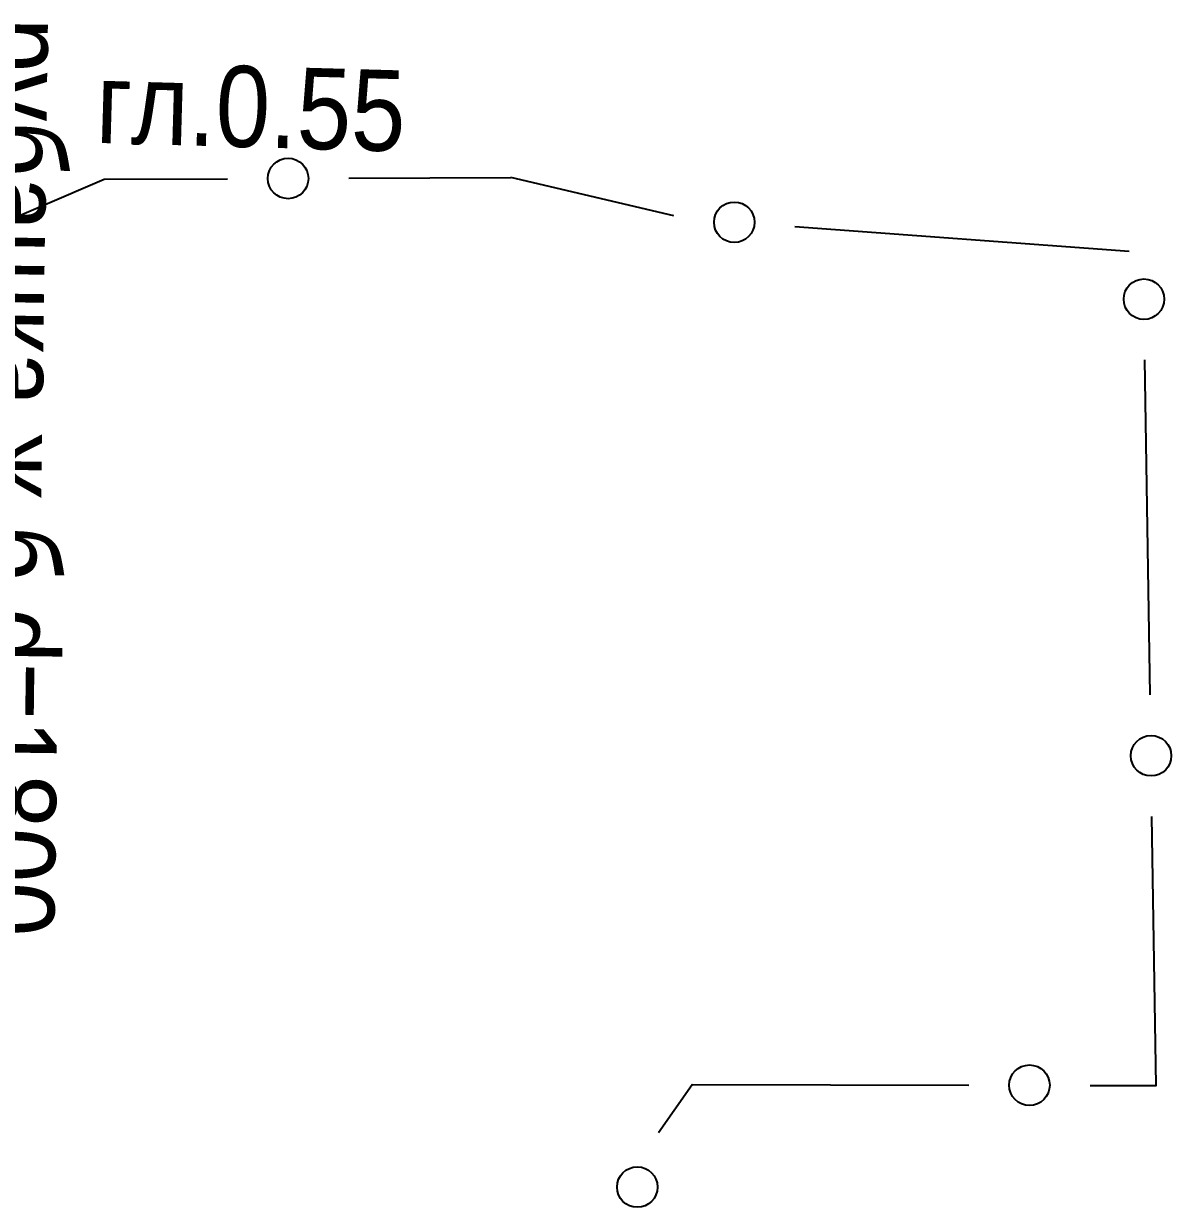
# Model space of a CAD drawing. Header units: metres. Extents: x -3947 to -3704, y 4976 to 6609.
# Drawn here: x -3866.71 to -3852.54, y 6508.07 to 6522.68 of the extents above; entities that cross this region are included whole.
import ezdxf

# ---------------------------------------------------------------- set-up
doc = ezdxf.new("R2010")
doc.units = ezdxf.units.M
doc.header["$MEASUREMENT"] = 0
doc.layers.add('Кабели', color=7, linetype='Continuous', lineweight=25)
doc.layers.add('Канализация самотёчная', color=7, linetype='Continuous', lineweight=25)
doc.styles.add('Style-RUSSIAN_1251', font='RUSSIAN_1251.shx')
doc.styles.add('Style-RUSSIAN_1251 I 0.00000', font='RUSSIAN_1251.shx')

msp = doc.modelspace()

# ---------------------------------------------------------------- linework, layer by layer
at = {"layer": 'Кабели', "linetype": 'Continuous'}
for p, q in [((-3862.692, 6520.771), (-3860.694, 6520.779)), ((-3858.681, 6520.306), (-3860.694, 6520.779)), ((-3853.063, 6519.866), (-3857.189, 6520.171)), ((-3852.805, 6514.391), (-3852.87, 6518.527))]:
    msp.add_line(p, q, dxfattribs=at)
at = {"layer": 'Кабели', "linetype": 'Continuous', "flags": 128}
for points in [[(-3867.988, 6519.782), (-3865.71, 6520.758), (-3864.192, 6520.764)], [(-3853.544, 6509.571), (-3852.73, 6509.569), (-3852.782, 6512.891)], [(-3858.873, 6508.99), (-3858.455, 6509.583), (-3855.044, 6509.575)]]:
    msp.add_lwpolyline(points, dxfattribs=at)
at = {"layer": 'Кабели', "linetype": 'Continuous'}
for centre in [(-3863.442, 6520.767), (-3857.936, 6520.226), (-3852.881, 6519.277), (-3852.794, 6513.641), (-3854.294, 6509.573), (-3859.133, 6508.316)]:
    msp.add_circle(centre, 0.25, dxfattribs=at)

# ---------------------------------------------------------------- texts
at = {"layer": 'Кабели', "linetype": 'Continuous', "style": 'Style-RUSSIAN_1251 I 0.00000', "width": 0.9}
msp.add_text('гл.0.55', height=1, rotation=358.3897, dxfattribs=at).set_placement((-3865.822, 6521.207))
at = {"layer": 'Канализация самотёчная', "linetype": 'Continuous', "style": 'Style-RUSSIAN_1251', "width": 0.899998}
msp.add_text('рубашка ж.б.d=1800', height=1, rotation=269.1984, dxfattribs=at).set_placement((-3867.173, 6522.755))

doc.saveas('drawing.dxf')
